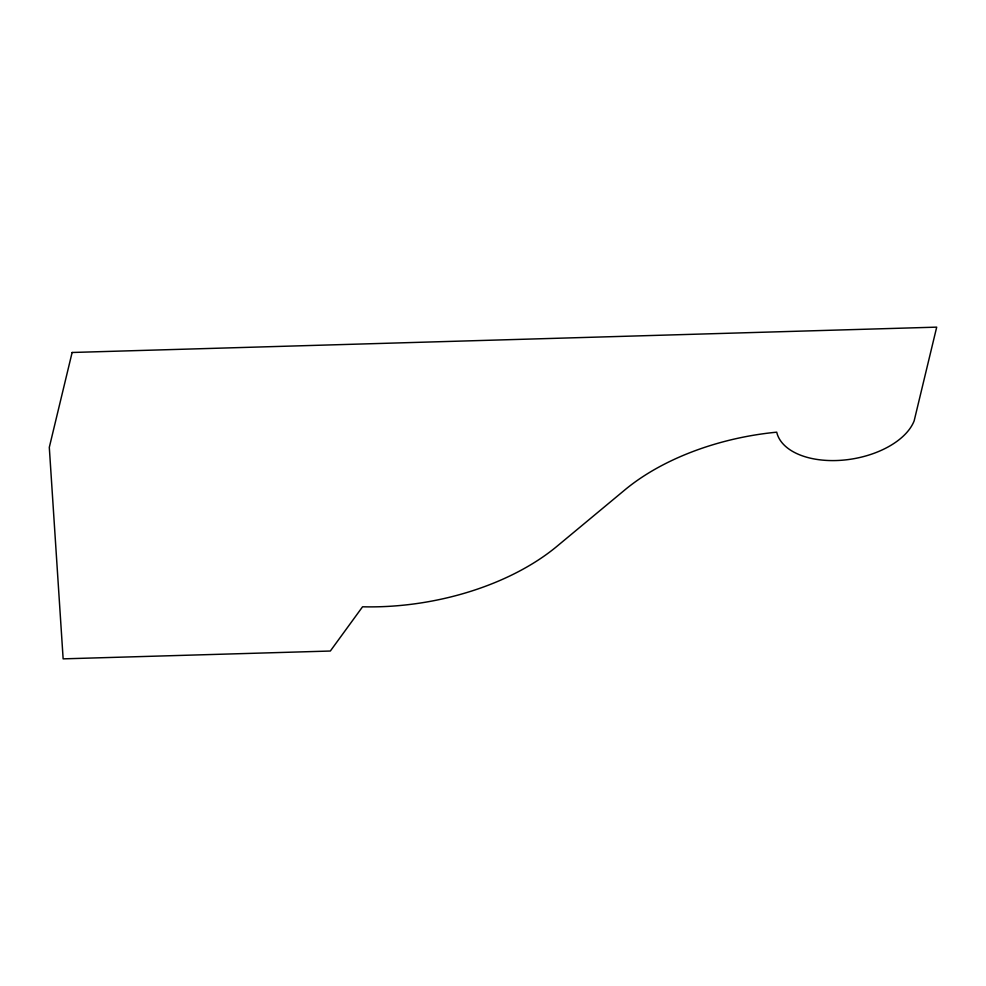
<?xml version="1.0" encoding="UTF-8"?>
<svg xmlns="http://www.w3.org/2000/svg" width="986" height="986" viewBox="0 0 986 986"><rect width="100%" height="100%" fill="white"/><g stroke="black" fill="none" stroke-linecap="round" stroke-linejoin="round"><path stroke-width="1.48" d="M72.126 352.483L49.3 447.348L63.141 658.858L330.335 651.031L362.565 606.784A194.686 111.11 -9.6 0 0 556.967 546.306L623.879 490.72A190.286 108.596 -9.6 0 1 776.721 432.176A70.61 40.29 -9.6 0 0 842.438 460.191A70.61 40.29 -9.6 0 0 914.158 420.825L936.7 327.142L72.126 352.483"/></g></svg>
